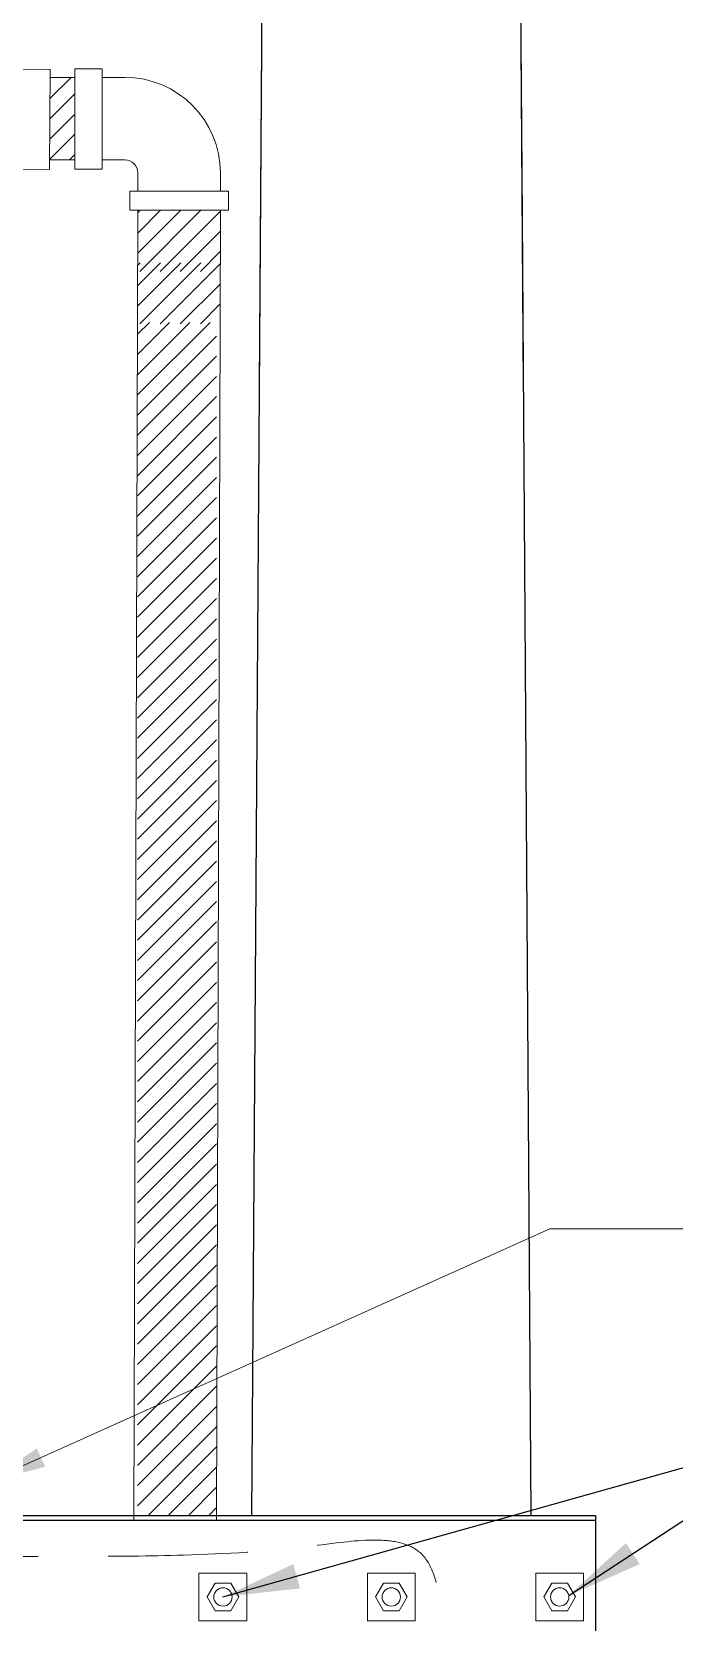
# Model space of a CAD drawing. Header units: millimetres. Extents: x -23083795 to 376618, y 113268 to 3804440.
# Drawn here: x 220006 to 220635, y 122295 to 123854 of the extents above; entities that cross this region are included whole.
import ezdxf

# ---------------------------------------------------------------- set-up
doc = ezdxf.new("R2010")
doc.units = ezdxf.units.MM
doc.header["$LTSCALE"] = 6
doc.linetypes.add('DASHED', pattern=[19.05, 12.7, -6.35])
for name, color, linetype, lineweight in [('Co ban', 3, 'Continuous', 13), ('Duong day', 5, 'Continuous', 30), ('Net manh', 4, 'Continuous', 13), ('Text', 7, 'Continuous', 13), ('Truc', 6, 'Continuous', 9)]:
    doc.layers.add(name, color=color, linetype=linetype, lineweight=lineweight)
doc.styles.add('VNI-HELVE', font='VHELVEN_0.TTF', dxfattribs={"width": 0.9})
doc.dimstyles.new('D50', dxfattribs={"dimtxt": 60, "dimasz": 75, "dimexe": 30, "dimexo": 50, "dimgap": 25, "dimtad": 1, "dimdec": 0, "dimdsep": 46, "dimtxsty": 'VNI-HELVE', "dimcen": 0, "dimclrd": 256, "dimclre": 256, "dimclrt": 7, "dimadec": 0, "dimazin": 0, "dimtfac": 1, "dimtdec": 0, "dimtmove": 1, "dimatfit": 3, "dimfxl": 1, "dimtolj": 1, "dimtzin": 0, "dimlwd": -1, "dimlwe": -1, "dimarcsym": 0})
pattern_1 = [(45, (92863.558, 65973.797), (-9.9007324, 9.9007324), [])]

msp = doc.modelspace()

# ---------------------------------------------------------------- hatches: boundary and pattern name
at = {"layer": 'Truc'}
h = msp.add_hatch(dxfattribs=at)
h.set_pattern_fill('ANSI31', color=256, scale=4.41, style=0)
h.set_pattern_definition(pattern_1)
h.paths.add_polyline_path([(220047.83161, 123809.68536), (220023.4894, 123809.68536), (220022.9498, 123728.74577), (220047.83161, 123728.74577)])
h = msp.add_hatch(dxfattribs=at)
h.set_pattern_fill('ANSI31', color=256, scale=4.41, style=0)
h.set_pattern_definition(pattern_1)
h.paths.add_polyline_path([(220190.38297, 123679.37308), (220109.44332, 123679.37308), (220109.26674, 123619.50258), (220114.90498, 123619.50258), (220190.20661, 123619.50258)])
h = msp.add_hatch(dxfattribs=at)
h.set_pattern_fill('ANSI31', color=256, scale=4.41, style=0)
h.set_pattern_definition([(45, (92863.558, 65922.404), (-9.9007324, 9.9007324), [])])
h.paths.add_polyline_path([(220190.38297, 123627.97977), (220109.44332, 123627.97977), (220109.26674, 123568.10927), (220114.90498, 123568.10927), (220190.20661, 123568.10927)])
h = msp.add_hatch(dxfattribs=at)
h.set_pattern_fill('ANSI31', color=256, scale=4.41, style=0)
h.set_pattern_definition(pattern_1)
h.paths.add_polyline_path([(220109.11928, 123569.50258), (220186.61392, 123569.50258), (220186.61392, 122399.91054), (220109.11928, 122399.91054)])

# ---------------------------------------------------------------- linework, layer by layer
for p, q in [((220240.29252, 125283.61327, -1.36858), (220221.88314, 122538.24387, -1.36858)), ((220486.31165, 123672.74882, -1.36858), (220475.50982, 125283.61327, -1.36858)), ((220240.04239, 125243.10335, -1.36858), (220228.40185, 123507.16386, -1.36858)), ((220487.422, 123507.16386, -1.36858), (220475.78146, 125243.10335, -1.36858))]:
    msp.add_line(p, q)
at = {"color": 4, "lineweight": -3, "ltscale": 30}
for p, q in [((220557.9887, 122394.91054, -1.36858), (219057.90117, 122394.91054, -1.36858)), ((220557.9887, 122399.91054, -1.36858), (220557.9887, 122239.91054, -1.36858))]:
    msp.add_line(p, q, dxfattribs=at)
at = {"elevation": -1.36858}
for points in [[(220494.84681, 122399.91054), (220486.31165, 123672.74882)], [(220221.88314, 122538.24387), (220220.95553, 122399.91054)]]:
    msp.add_lwpolyline(points, dxfattribs=at)
at = {"color": 4, "lineweight": -3, "ltscale": 30, "elevation": -1.36858}
msp.add_lwpolyline([(219057.90117, 122399.91054), (220557.9887, 122399.91054)], dxfattribs=at)
at = {"color": 1}
msp.add_open_spline([(220626.69551, 126642.45871, -1.36858), (220620.90492, 126548.626, -1.36858), (220607.75588, 126335.55429, -1.36858), (220420.26681, 126006.27218, -1.36858), (220105.37628, 125768.52715, -1.36858), (219952.80386, 125471.57743, -1.36858), (219973.50172, 125148.99991, -1.36858), (219781.14996, 124748.55628, -1.36858), (219421.54051, 124334.63616, -1.36858), (219400.41606, 123960.08663, -1.36858), (219392.42703, 123818.43624, -1.36858)], degree=3, knots=[0, 0, 0, 0, 5.5957029334, 12.7065066224, 21.7673965538, 29.322896717, 31.1866012453, 41.0088199344, 54.6939529347, 63.0173174101, 63.0173174101, 63.0173174101, 63.0173174101], dxfattribs=at)
at = {"layer": 'Co ban'}
for p, q in [((220023.54147, 123817.49701, -1.36858), (219968.9535, 123817.86093, -1.36858)), ((220022.88642, 123719.23865, -1.36858), (220023.54147, 123817.49701, -1.36858)), ((220074.58061, 123817.90912, -1.36858), (220047.83161, 123817.90912, -1.36858)), ((220047.83161, 123719.82943, -1.36858), (220047.83161, 123817.90912, -1.36858)), ((220074.58061, 123719.82943, -1.36858), (220074.58061, 123817.90912, -1.36858)), ((220047.83161, 123809.68536, -1.36858), (220023.48909, 123809.68536, -1.36858)), ((220074.58061, 123809.68536, -1.36858), (220096.75221, 123809.68536, -1.36858)), ((220047.83161, 123728.74577, -1.36858), (220022.94634, 123728.74577, -1.36858)), ((220074.58061, 123728.74577, -1.36858), (220096.75221, 123728.74577, -1.36858)), ((219968.29844, 123719.60257, -1.36858), (220022.88642, 123719.23865, -1.36858)), ((220074.58061, 123719.82943, -1.36858), (220047.83161, 123719.82943, -1.36858)), ((220109.49862, 123698.1251, -1.36858), (220109.49862, 123715.99936, -1.36858)), ((220190.43821, 123698.1251, -1.36858), (220190.43821, 123716.38839, -1.36858)), ((220105.65514, 122394.91054, -1.36858), (220109.44332, 123679.37308, -1.36858)), ((220186.59919, 122394.91054, -1.36858), (220190.38297, 123679.37308, -1.36858))]:
    msp.add_line(p, q, dxfattribs=at)
at = {"layer": 'Co ban', "elevation": -1.36858}
msp.add_lwpolyline([(220198.16873, 123679.37308), (220101.76823, 123679.37308), (220101.76823, 123698.1251), (220198.16873, 123698.1251), (220198.16873, 123679.37308), (220198.16873, 123698.1251)], dxfattribs=at)
at = {"layer": 'Co ban'}
for radius in [93.686, 12.74641]:
    msp.add_arc((220096.75221, 123715.99936, -1.36858), radius, 0, 90, dxfattribs=at)
at = {"layer": 'Duong day', "linetype": 'DASHED', "lineweight": 20, "ltscale": 1.8}
msp.add_spline([(220505.77733, 118261.38265, -1.36858), (220434.54311, 118336.84057, -1.36858), (220416.01025, 118744.71743), (220447.69554, 119477.2807), (220433.60791, 120498.81973), (220424.8126, 121908.23234), (220407.21846, 122255.28182), (220383.83809, 122365.1822, -1.36858), (220282.88065, 122370.26522), (220154.31498, 122360.96568), (219951.30673, 122359.29822), (219543.20356, 122367.95354), (219352.40117, 122441.13066, -1.36858), (219382.52598, 122547.26113, -1.36858)], degree=3, dxfattribs=at)
at = {"layer": 'Net manh', "ltscale": 10, "elevation": -1.36858}
for points in [[(220169.40117, 122296.41054), (220216.40117, 122296.41054), (220216.40117, 122343.41054), (220169.40117, 122343.41054)], [(220185.10694, 122333.41054), (220177.31271, 122319.91054), (220185.10694, 122306.41054), (220200.6954, 122306.41054), (220208.48963, 122319.91054), (220200.6954, 122333.41054)], [(220334.40117, 122296.41054), (220381.40117, 122296.41054), (220381.40117, 122343.41054), (220334.40117, 122343.41054)], [(220350.10694, 122333.41054), (220342.31271, 122319.91054), (220350.10694, 122306.41054), (220365.6954, 122306.41054), (220373.48963, 122319.91054), (220365.6954, 122333.41054)], [(220515.10694, 122333.41054), (220507.31271, 122319.91054), (220515.10694, 122306.41054), (220530.6954, 122306.41054), (220538.48963, 122319.91054), (220530.6954, 122333.41054)]]:
    msp.add_lwpolyline(points, close=True, dxfattribs=at)
for points in [[(220546.40117, 122343.41054), (220499.40117, 122343.41054), (220499.40117, 122296.41054), (220526.44521, 122296.41054)], [(220499.40117, 122343.41054), (220546.40117, 122343.41054), (220546.40117, 122296.41054), (220519.35713, 122296.41054)], [(220546.40117, 122336.30034), (220546.40117, 122343.41054)]]:
    msp.add_lwpolyline(points, dxfattribs=at)
at = {"layer": 'Net manh', "ltscale": 10}
for centre in [(220192.90117, 122319.91054, -1.36858), (220357.90117, 122319.91054, -1.36858), (220522.90117, 122319.91054, -1.36858)]:
    msp.add_circle(centre, 9, dxfattribs=at)

# ---------------------------------------------------------------- leaders
at = {"lineweight": 5}
for points in [[(220192.90117, 122319.91054, -1.36858), (220782.97771, 122485.86997, -1.36858), (221605.76315, 122485.86997, -1.36858)], [(220531.78546, 122321.34911, -1.36858), (220782.97771, 122485.86997, -1.36858), (221605.76315, 122485.86997, -1.36858)]]:
    msp.add_leader(points, dimstyle='D50', override={"dimtad": 0}, dxfattribs=at)
at = {"layer": 'Text'}
msp.add_leader([(219959.84107, 122431.91054, -1.36858), (220513.08489, 122680.93555, -1.36858), (220643.55704, 122680.83747, -1.36858)], dimstyle='D50', override={"dimasz": 60, "dimclrd": 6}, dxfattribs=at)

doc.saveas('drawing.dxf')
